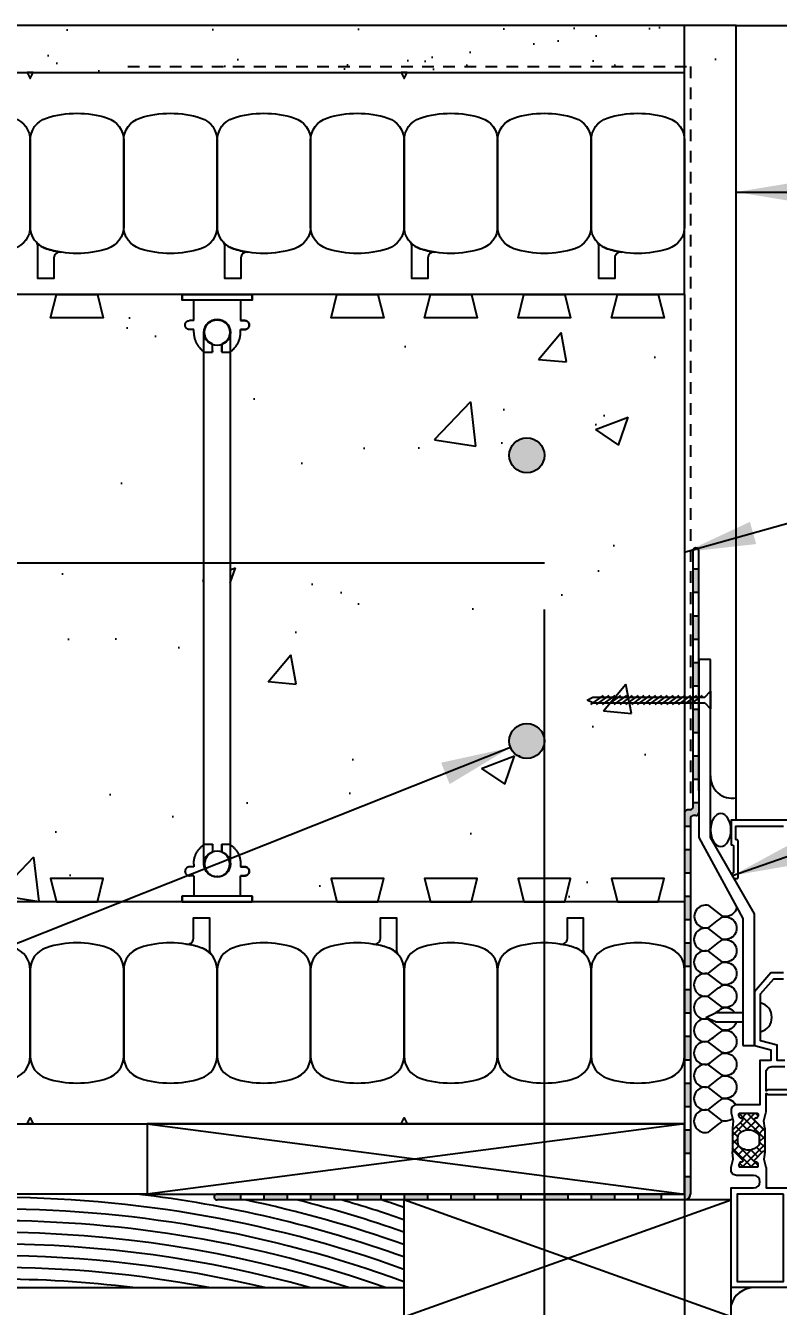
# Model space of a CAD drawing. Header units: inches. Extents: x 2883.8 to 2914.4, y 405.8 to 446.5.
# Drawn here: x 2894.51 to 2902.57, y 431.8 to 445.51 of the extents above; entities that cross this region are included whole.
import ezdxf

# ---------------------------------------------------------------- set-up
doc = ezdxf.new("R2010")
doc.units = ezdxf.units.IN
doc.header["$LTSCALE"] = 0.5
doc.header["$MEASUREMENT"] = 0
doc.linetypes.add('DASHED2', pattern=[0.375, 0.25, -0.125])
doc.layers.get('0').update_dxf_attribs({"linetype": 'CONTINUOUS'})
doc.layers.get('Defpoints').update_dxf_attribs({"linetype": 'CONTINUOUS'})
for name, color, linetype in [('HATCH', 12, 'CONTINUOUS'), ('LINE18', 9, 'CONTINUOUS'), ('line25', 2, 'CONTINUOUS'), ('LINE50', 5, 'CONTINUOUS'), ('LINE65', 3, 'CONTINUOUS'), ('LINE9', 9, 'CONTINUOUS'), ('TEXT', 4, 'CONTINUOUS')]:
    doc.layers.add(name, color=color, linetype=linetype)
doc.styles.add('DIM', font='romans.shx', dxfattribs={"width": 0.7})
doc.dimstyles.new('ext_12', dxfattribs={"dimscale": 12, "dimtxt": 0.09375, "dimasz": 0.09375, "dimexe": 0.09375, "dimexo": 0.0625, "dimgap": 0.0625, "dimtad": 1, "dimdec": 1, "dimzin": 3, "dimdsep": 46, "dimlunit": 4, "dimtxsty": 'DIM', "dimcen": 0.09, "dimdle": 0.09375, "dimclrt": 4, "dimadec": 0, "dimazin": 0, "dimtfac": 1, "dimtdec": 1, "dimtmove": 2, "dimatfit": 3, "dimfxl": 0, "dimfrac": 2, "dimtolj": 1, "dimtzin": 0, "dimarcsym": 0})
doc.dimstyles.new('ext_8', dxfattribs={"dimscale": 8, "dimtxt": 0.09375, "dimasz": 0.09375, "dimexe": 0.09375, "dimexo": 0.0625, "dimgap": 0.0625, "dimtad": 1, "dimdec": 6, "dimzin": 3, "dimdsep": 46, "dimlunit": 4, "dimtxsty": 'DIM', "dimcen": 0.09, "dimdle": 0.09375, "dimclrt": 4, "dimadec": 0, "dimazin": 0, "dimtfac": 1, "dimtdec": 6, "dimtmove": 2, "dimatfit": 3, "dimfxl": 0, "dimfrac": 2, "dimtolj": 1, "dimtzin": 0, "dimarcsym": 0})

# ---------------------------------------------------------------- blocks, each defined once
blk = doc.blocks.new('WEB_6_CENTRE_TOP')
for p, q in [((5.688, 0.141), (0, 0.141)), ((5.688, -0.141), (0, -0.141))]:
    blk.add_line(p, q)
for centre in [(0, 0), (5.688, 0)]:
    blk.add_circle(centre, 0.141)
blk = doc.blocks.new('Connector')
blk.add_point((0.271, 0))
at = {"layer": 'LINE9'}
for p, q in [((0, 0.375), (0, -0.375)), ((0.062, -0.375), (0.062, 0.375)), ((0.281, 0.25), (0.062, 0.25))]:
    blk.add_line(p, q, dxfattribs=at)
for points, weights in [([(0.007, 0.375), (0.004, 0.375), (0, 0.375)], [1, 0.972587069138, 0.950305488115]), ([(0.327, 0.343), (0.308, 0.343), (0.281, 0.317), (0.281, 0.297)], [1, 0.85355339, 0.85355339, 1]), ([(0.328, 0.343), (0.327, 0.343), (0.327, 0.343)], [1, 0.70710678, 1]), ([(0.375, 0.297), (0.375, 0.317), (0.348, 0.343), (0.329, 0.343)], [1, 0.85355339, 0.85355339, 1]), ([(0.406, 0.25), (0.546, 0.25), (0.619, 0.131)], [0.958404415409, 0.794674173519, 0.864651571113]), ([(0.619, 0.052), (0.612, 0.049), (0.604, 0.049)], [0.83615024178, 0.892081430621, 1]), ([(0.619, -0.131), (0.546, -0.25), (0.406, -0.25)], [0.864651574428, 0.794674169686, 0.958404415195]), ([(0.604, -0.049), (0.612, -0.049), (0.619, -0.052)], [1, 0.89208144177, 0.836150253337]), ([(0, -0.375), (0.004, -0.375), (0.007, -0.375)], [0.950305488115, 0.972587069138, 1]), ([(0.281, -0.297), (0.281, -0.317), (0.308, -0.343), (0.327, -0.343)], [1, 0.85355339, 0.85355339, 1]), ([(0.327, -0.343), (0.281, -0.343), (0.281, -0.297)], [1, 0.70710678, 1]), ([(0.329, -0.343), (0.348, -0.343), (0.375, -0.317), (0.375, -0.297)], [1, 0.85355339, 0.85355339, 1]), ([(0.375, -0.297), (0.375, -0.343), (0.329, -0.343)], [1, 0.70710678, 1])]:
    blk.add_rational_spline(points, weights, degree=2, dxfattribs=at)
for points, degree in [([(0, 0.375), (0.002, 0.375), (0.005, 0.375), (0.007, 0.375)], 3), ([(0.007, 0.375), (0.021, 0.375), (0.051, 0.375), (0.062, 0.375), (0.062, 0.375)], 3), ([(0.281, 0.25), (0.281, 0.297)], 1), ([(0.327, 0.343), (0.327, 0.343), (0.328, 0.343), (0.328, 0.343)], 3), ([(0.328, 0.343), (0.329, 0.343), (0.329, 0.343), (0.329, 0.343)], 3), ([(0.375, 0.25), (0.375, 0.297)], 1), ([(0.406, 0.25), (0.375, 0.25)], 1), ([(0.604, 0.049), (0.532, 0.049)], 1), ([(0.604, 0.049), (0.609, 0.049), (0.614, 0.05), (0.619, 0.052)], 3), ([(0.619, 0.131), (0.619, 0.052)], 1), ([(0.532, -0.049), (0.604, -0.049)], 1), ([(0.604, -0.049), (0.58, -0.049), (0.556, -0.049), (0.532, -0.049)], 3), ([(0.619, -0.052), (0.614, -0.05), (0.609, -0.049), (0.604, -0.049)], 3), ([(0.619, -0.052), (0.619, -0.131)], 1), ([(0.062, -0.25), (0.281, -0.25)], 1), ([(0.281, -0.297), (0.281, -0.25)], 1), ([(0.281, -0.25), (0.281, -0.297)], 1), ([(0.375, -0.25), (0.375, -0.297)], 1), ([(0.375, -0.297), (0.375, -0.25)], 1), ([(0.406, -0.25), (0.375, -0.25)], 1), ([(0.007, -0.375), (0.005, -0.375), (0.002, -0.375), (0, -0.375)], 3), ([(0.062, -0.375), (0.062, -0.375), (0.051, -0.375), (0.021, -0.375), (0.007, -0.375)], 3), ([(0.328, -0.343), (0.328, -0.343), (0.327, -0.343), (0.327, -0.343)], 3), ([(0.329, -0.343), (0.329, -0.343), (0.329, -0.343), (0.328, -0.343)], 3)]:
    blk.add_open_spline(points, degree=degree, dxfattribs=at)
for points, weights, knots in [([(0.062, 0.375), (0.062, 0.375), (0.046, 0.375), (0.03, 0.375), (0.007, 0.375)], [0.868718858569, 0.861102746415, 1, 0.861102734288, 0.868718859898], [0, 0, 0, 0.5, 0.5, 1, 1, 1]), ([(0.532, 0.049), (0.472, 0.203), (0.333, 0.113), (0.157, 0), (0.333, -0.113), (0.472, -0.203), (0.532, -0.049)], [0.899508922286, 0.599718215298, 1, 0.54226024, 1, 0.599718224335, 0.899508908749], [0, 0, 0, 0.318112, 0.318112, 0.681888, 0.681888, 1, 1, 1]), ([(0.007, -0.375), (0.03, -0.375), (0.046, -0.375), (0.062, -0.375), (0.062, -0.375)], [0.868718859319, 0.861102739573, 1, 0.861102742958, 0.868718858948], [0, 0, 0, 0.5, 0.5, 1, 1, 1])]:
    blk.add_rational_spline(points, weights, degree=2, knots=knots, dxfattribs=at)
for points in [[(0.406, 0.25), (0.406, 0.25), (0.406, 0.25), (0.406, 0.25), (0.406, 0.25), (0.406, 0.25), (0.406, 0.25)], [(0.406, 0.25), (0.406, 0.25), (0.406, 0.25), (0.406, 0.25), (0.406, 0.25), (0.406, 0.25), (0.406, 0.25)], [(0.406, 0.25), (0.406, 0.25), (0.406, 0.25), (0.406, 0.25), (0.406, 0.25), (0.406, 0.25), (0.406, 0.25)], [(0.406, 0.25), (0.406, 0.25), (0.406, 0.25), (0.406, 0.25), (0.406, 0.25), (0.406, 0.25), (0.406, 0.25)], [(0.406, 0.25), (0.406, 0.25), (0.406, 0.25), (0.406, 0.25), (0.406, 0.25), (0.406, 0.25), (0.406, 0.25)], [(0.406, 0.25), (0.406, 0.25), (0.406, 0.25), (0.406, 0.25), (0.406, 0.25), (0.406, 0.25), (0.406, 0.25)], [(0.406, 0.25), (0.406, 0.25), (0.406, 0.25), (0.406, 0.25), (0.406, 0.25), (0.406, 0.25), (0.406, 0.25)], [(0.406, 0.25), (0.406, 0.25), (0.406, 0.25), (0.406, 0.25), (0.406, 0.25), (0.406, 0.25), (0.406, 0.25)], [(0.406, 0.25), (0.406, 0.25), (0.406, 0.25), (0.406, 0.25), (0.406, 0.25), (0.406, 0.25), (0.406, 0.25)], [(0.406, 0.25), (0.406, 0.25), (0.406, 0.25), (0.406, 0.25), (0.406, 0.25), (0.406, 0.25), (0.406, 0.25)], [(0.406, 0.25), (0.406, 0.25), (0.406, 0.25), (0.406, 0.25), (0.406, 0.25), (0.406, 0.25), (0.406, 0.25)], [(0.406, 0.25), (0.406, 0.25), (0.406, 0.25), (0.406, 0.25), (0.406, 0.25), (0.406, 0.25), (0.406, 0.25)], [(0.406, 0.25), (0.406, 0.25), (0.406, 0.25), (0.406, 0.25), (0.406, 0.25), (0.406, 0.25), (0.406, 0.25)], [(0.406, 0.25), (0.406, 0.25), (0.406, 0.25), (0.406, 0.25), (0.406, 0.25), (0.406, 0.25), (0.406, 0.25)], [(0.406, 0.25), (0.406, 0.25), (0.406, 0.25), (0.406, 0.25), (0.406, 0.25), (0.406, 0.25), (0.406, 0.25)], [(0.406, 0.25), (0.406, 0.25), (0.406, 0.25), (0.406, 0.25), (0.406, 0.25), (0.406, 0.25), (0.406, 0.25)], [(0.406, 0.25), (0.406, 0.25), (0.406, 0.25), (0.406, 0.25), (0.406, 0.25), (0.406, 0.25), (0.406, 0.25)], [(0.406, 0.25), (0.406, 0.25), (0.406, 0.25), (0.406, 0.25), (0.406, 0.25), (0.406, 0.25), (0.406, 0.25)], [(0.406, 0.25), (0.406, 0.25), (0.406, 0.25), (0.406, 0.25), (0.406, 0.25), (0.406, 0.25), (0.406, 0.25)], [(0.406, 0.25), (0.406, 0.25), (0.406, 0.25), (0.406, 0.25), (0.406, 0.25), (0.406, 0.25), (0.406, 0.25)], [(0.406, 0.25), (0.406, 0.25), (0.406, 0.25), (0.406, 0.25), (0.406, 0.25), (0.406, 0.25), (0.406, 0.25)], [(0.406, 0.25), (0.406, 0.25), (0.406, 0.25), (0.406, 0.25), (0.406, 0.25), (0.406, 0.25), (0.406, 0.25)], [(0.406, 0.25), (0.406, 0.25), (0.406, 0.25), (0.406, 0.25), (0.406, 0.25), (0.406, 0.25), (0.406, 0.25)], [(0.406, 0.25), (0.406, 0.25), (0.406, 0.25), (0.406, 0.25), (0.406, 0.25), (0.406, 0.25), (0.406, 0.25)], [(0.532, 0.049), (0.532, 0.049), (0.532, 0.049), (0.532, 0.049), (0.532, 0.049), (0.532, 0.049), (0.532, 0.049)], [(0.532, 0.049), (0.532, 0.049), (0.532, 0.049), (0.532, 0.049), (0.532, 0.049), (0.532, 0.049), (0.532, 0.049)], [(0.532, 0.049), (0.532, 0.049), (0.532, 0.049), (0.532, 0.049), (0.532, 0.049), (0.532, 0.049), (0.532, 0.049)], [(0.532, 0.049), (0.532, 0.049), (0.532, 0.049), (0.532, 0.049), (0.532, 0.049), (0.532, 0.049), (0.532, 0.049)], [(0.532, 0.049), (0.532, 0.049), (0.532, 0.049), (0.532, 0.049), (0.532, 0.049), (0.532, 0.049), (0.532, 0.049)], [(0.532, 0.049), (0.532, 0.049), (0.532, 0.049), (0.532, 0.049), (0.532, 0.049), (0.532, 0.049), (0.532, 0.049)], [(0.532, 0.049), (0.532, 0.049), (0.532, 0.049), (0.532, 0.049), (0.532, 0.049), (0.532, 0.049), (0.532, 0.049)], [(0.532, 0.049), (0.532, 0.049), (0.532, 0.049), (0.532, 0.049), (0.532, 0.049), (0.532, 0.049), (0.532, 0.049)], [(0.532, 0.049), (0.532, 0.049), (0.532, 0.049), (0.532, 0.049), (0.532, 0.049), (0.532, 0.049), (0.532, 0.049)], [(0.532, 0.049), (0.532, 0.049), (0.532, 0.049), (0.532, 0.049), (0.532, 0.049), (0.532, 0.049), (0.532, 0.049)], [(0.604, 0.049), (0.604, 0.049), (0.604, 0.049), (0.604, 0.049), (0.604, 0.049), (0.604, 0.049), (0.604, 0.049)], [(0.604, 0.049), (0.604, 0.049), (0.604, 0.049), (0.604, 0.049), (0.604, 0.049), (0.604, 0.049), (0.604, 0.049)], [(0.604, 0.049), (0.604, 0.049), (0.604, 0.049), (0.604, 0.049), (0.604, 0.049), (0.604, 0.049), (0.604, 0.049)], [(0.604, 0.049), (0.604, 0.049), (0.604, 0.049), (0.604, 0.049), (0.604, 0.049), (0.604, 0.049), (0.604, 0.049)], [(0.619, 0.131), (0.619, 0.131), (0.619, 0.131), (0.619, 0.131), (0.619, 0.131), (0.619, 0.131), (0.619, 0.131)], [(0.619, 0.131), (0.619, 0.131), (0.619, 0.131), (0.619, 0.131), (0.619, 0.131), (0.619, 0.131), (0.619, 0.131)], [(0.619, 0.131), (0.619, 0.131), (0.619, 0.131), (0.619, 0.131), (0.619, 0.131), (0.619, 0.131), (0.619, 0.131)], [(0.619, 0.131), (0.619, 0.131), (0.619, 0.131), (0.619, 0.131), (0.619, 0.131), (0.619, 0.131), (0.619, 0.131)], [(0.532, -0.049), (0.532, -0.049), (0.532, -0.049), (0.532, -0.049), (0.532, -0.049), (0.532, -0.049), (0.532, -0.049)], [(0.532, -0.049), (0.532, -0.049), (0.532, -0.049), (0.532, -0.049), (0.532, -0.049), (0.532, -0.049), (0.532, -0.049)], [(0.532, -0.049), (0.532, -0.049), (0.532, -0.049), (0.532, -0.049), (0.532, -0.049), (0.532, -0.049), (0.532, -0.049)], [(0.532, -0.049), (0.532, -0.049), (0.532, -0.049), (0.532, -0.049), (0.532, -0.049), (0.532, -0.049), (0.532, -0.049)], [(0.604, -0.049), (0.604, -0.049), (0.604, -0.049), (0.604, -0.049), (0.604, -0.049), (0.604, -0.049), (0.604, -0.049)], [(0.604, -0.049), (0.604, -0.049), (0.604, -0.049), (0.604, -0.049), (0.604, -0.049), (0.604, -0.049), (0.604, -0.049)], [(0.604, -0.049), (0.604, -0.049), (0.604, -0.049), (0.604, -0.049), (0.604, -0.049), (0.604, -0.049), (0.604, -0.049)], [(0.604, -0.049), (0.604, -0.049), (0.604, -0.049), (0.604, -0.049), (0.604, -0.049), (0.604, -0.049), (0.604, -0.049)], [(0.604, -0.049), (0.604, -0.049), (0.604, -0.049), (0.604, -0.049), (0.604, -0.049), (0.604, -0.049), (0.604, -0.049)], [(0.604, -0.049), (0.604, -0.049), (0.604, -0.049), (0.604, -0.049), (0.604, -0.049), (0.604, -0.049), (0.604, -0.049)], [(0.604, -0.049), (0.604, -0.049), (0.604, -0.049), (0.604, -0.049), (0.604, -0.049), (0.604, -0.049), (0.604, -0.049)], [(0.604, -0.049), (0.604, -0.049), (0.604, -0.049), (0.604, -0.049), (0.604, -0.049), (0.604, -0.049), (0.604, -0.049)], [(0.619, -0.131), (0.619, -0.131), (0.619, -0.131), (0.619, -0.131), (0.619, -0.131), (0.619, -0.131), (0.619, -0.131)], [(0.619, -0.131), (0.619, -0.131), (0.619, -0.131), (0.619, -0.131), (0.619, -0.131), (0.619, -0.131), (0.619, -0.131)], [(0.619, -0.131), (0.619, -0.131), (0.619, -0.131), (0.619, -0.131), (0.619, -0.131), (0.619, -0.131), (0.619, -0.131)], [(0.619, -0.131), (0.619, -0.131), (0.619, -0.131), (0.619, -0.131), (0.619, -0.131), (0.619, -0.131), (0.619, -0.131)], [(0.406, -0.25), (0.406, -0.25), (0.406, -0.25), (0.406, -0.25), (0.406, -0.25), (0.406, -0.25), (0.406, -0.25)], [(0.406, -0.25), (0.406, -0.25), (0.406, -0.25), (0.406, -0.25), (0.406, -0.25), (0.406, -0.25), (0.406, -0.25)], [(0.406, -0.25), (0.406, -0.25), (0.406, -0.25), (0.406, -0.25), (0.406, -0.25), (0.406, -0.25), (0.406, -0.25)], [(0.406, -0.25), (0.406, -0.25), (0.406, -0.25), (0.406, -0.25), (0.406, -0.25), (0.406, -0.25), (0.406, -0.25)], [(0.406, -0.25), (0.406, -0.25), (0.406, -0.25), (0.406, -0.25), (0.406, -0.25), (0.406, -0.25), (0.406, -0.25)], [(0.406, -0.25), (0.406, -0.25), (0.406, -0.25), (0.406, -0.25), (0.406, -0.25), (0.406, -0.25), (0.406, -0.25)], [(0.406, -0.25), (0.406, -0.25), (0.406, -0.25), (0.406, -0.25), (0.406, -0.25), (0.406, -0.25), (0.406, -0.25)], [(0.406, -0.25), (0.406, -0.25), (0.406, -0.25), (0.406, -0.25), (0.406, -0.25), (0.406, -0.25), (0.406, -0.25)], [(0.406, -0.25), (0.406, -0.25), (0.406, -0.25), (0.406, -0.25), (0.406, -0.25), (0.406, -0.25), (0.406, -0.25)], [(0.406, -0.25), (0.406, -0.25), (0.406, -0.25), (0.406, -0.25), (0.406, -0.25), (0.406, -0.25), (0.406, -0.25)], [(0.406, -0.25), (0.406, -0.25), (0.406, -0.25), (0.406, -0.25), (0.406, -0.25), (0.406, -0.25), (0.406, -0.25)]]:
    blk.add_open_spline(points, degree=3, knots=[0, 0, 0, 0, 1, 1, 1, 1, 1, 1, 1], dxfattribs=at)
blk = doc.blocks.new('*D9')
at = {"layer": 'Defpoints', "color": 0}
for p in [(2900.062, 439.759), (2901.562, 436.132), (2901.562, 428.329)]:
    blk.add_point(p, dxfattribs=at)
at = {"layer": 'TEXT', "color": 0, "lineweight": -2}
for p, q in [((2900.062, 439.259), (2900.062, 427.579)), ((2901.562, 435.632), (2901.562, 427.579)), ((2899.562, 428.329), (2899.062, 428.329)), ((2900.062, 428.329), (2901.562, 428.329)), ((2902.062, 428.329), (2902.562, 428.329))]:
    blk.add_line(p, q, dxfattribs=at)
at = {"layer": 'TEXT', "color": 0}
for points in [[(2899.562, 428.412), (2899.562, 428.245), (2900.062, 428.329)], [(2902.062, 428.412), (2902.062, 428.245), (2901.562, 428.329)]]:
    blk.add_solid(points, dxfattribs=at)
at = {"layer": 'TEXT', "color": 4, "insert": (2899.134, 426.012), "char_height": 0.5, "attachment_point": 5, "style": 'DIM'}
blk.add_mtext('\\A1;1 1/2" \\P (38mm)MIN. \\PCOVER', dxfattribs=at)

msp = doc.modelspace()

# ---------------------------------------------------------------- hatches: boundary and pattern name
at = {"layer": 'HATCH'}
h = msp.add_hatch(dxfattribs=at)
h.set_pattern_fill('AR-SAND', color=256, scale=0.5, style=0)
h.set_pattern_definition([(37.5, (-2.1272, -14.42985), (-0.03149668, 0.96341188), [0, -0.76, 0, -0.85, 0, -0.8125]), (7.5, (-2.1272, -14.4298), (0.88488835, 1.41107303), [0, -0.41, 0, -0.685, 0, -0.2625]), (327.5, (-2.7422, -14.42985), (1.55707093, 0.00282953), [0, -0.25, 0, -0.9, 0, -1.175]), (317.5, (-2.7422, -14.4298), (1.5030633, 0.4388378), [0, -0.125, 0, -0.59, 0, -0.675])])
h.paths.add_polyline_path([(2891.3512501, 445.5065058), (2891.3512501, 445.0065058), (2900.562364, 445.0065058), (2902.0673073, 445.0065058), (2902.0673073, 445.5065058)])
h.paths.add_polyline_path([(2889.4373201, 445.5065058), (2889.4373201, 445.0065058), (2891.3512501, 445.0065058), (2891.3512501, 445.5065058)])
h = msp.add_hatch(dxfattribs=at)
h.set_pattern_fill('AR-CONC', color=256, scale=0.5)
h.set_pattern_definition([(50, (0, 0), (3.586301, -0.3137607), [0.375, -4.125]), (355, (0, 0), (-0.6937567, 3.7609607), [0.3, -3.3]), (100.45144, (0.299, -0.026), (2.8925442, 3.4472), [0.318701, -3.5057106]), (46.1842, (0, 1), (5.3362067, -0.8275964), [0.5625, -6.1875]), (96.63564, (0.4447, 0.931), (4.67331, 4.870593), [0.478052, -5.258569]), (351.18416, (0, 1), (4.67331, 4.870593), [0.45, -4.95]), (21, (0.5, 0.75), (2.9845353, -2.0130945), [0.375, -4.125]), (326, (0.5, 0.75), (1.2165767, 3.62575), [0.3, -3.3]), (71.45144, (0.7487, 0.5822), (4.201112, 1.6126558), [0.318701, -3.5057106]), (37.5, (0, 0), (0.0607993, 1.66446927), [0, -3.26, 0, -3.35, 0, -3.3125]), (7.5, (0, 0), (1.3153477, 1.9720586), [0, -1.91, 0, -3.185, 0, -1.2625]), (327.5, (-1.115, 0), (2.6691122, -0.11277436), [0, -1.25, 0, -3.9, 0, -5.175]), (317.5, (-1.615, 0), (2.9159308, 0.500525), [0, -1.625, 0, -2.59, 0, -3.675])])
h.paths.add_polyline_path([(2889.4373201, 442.6315058), (2889.84353, 442.6315058), (2889.781198, 442.3815058), (2890.34353, 442.3815058), (2890.281198, 442.6315058), (2890.84353, 442.6315058), (2890.781198, 442.3815058), (2891.34353, 442.3815058), (2891.281198, 442.6315058), (2891.84353, 442.6315058), (2891.781198, 442.3815058), (2892.34353, 442.3815058), (2892.281198, 442.6315058), (2892.84353, 442.6315058), (2892.781198, 442.3815058), (2893.34353, 442.3815058), (2893.281198, 442.6315058), (2893.84353, 442.6315058), (2893.781198, 442.3815058), (2894.34353, 442.3815058), (2894.281198, 442.6315058), (2894.84353, 442.6315058), (2894.781198, 442.3815058), (2895.34353, 442.3815058), (2895.281198, 442.6315058), (2896.1873648, 442.6315058), (2896.1873648, 442.569088), (2896.3123645, 442.569088), (2896.3123645, 442.3502884), (2896.2648646, 442.3502884), (2896.2326387, 442.3371135), (2896.2188725, 442.3051357), (2896.2323378, 442.2700117), (2896.2656185, 442.2565386), (2896.3123645, 442.2565386), (2896.3169559, 442.1778962), (2896.3441243, 442.1036413), (2896.3779774, 442.0567653), (2896.4216943, 442.0189204), (2896.4216943, 436.7441616), (2896.3708201, 436.6981502), (2896.334366, 436.640044), (2896.315123, 436.5745283), (2896.3123645, 436.5065433), (2896.2648646, 436.5065433), (2896.232027, 436.4927565), (2896.2188647, 436.4596684), (2896.2323378, 436.4262666), (2896.2648646, 436.4127935), (2896.3123645, 436.4127935), (2896.3123645, 436.193994), (2896.1873648, 436.193994), (2896.1873648, 436.1315435), (2895.281198, 436.1315058), (2895.34353, 436.3815058), (2894.781198, 436.3815058), (2894.84353, 436.1315058), (2894.281198, 436.1315058), (2894.34353, 436.3815058), (2893.781198, 436.3815058), (2893.84353, 436.1315058), (2893.281198, 436.1315058), (2893.34353, 436.3815058), (2892.781198, 436.3815058), (2892.84353, 436.1315058), (2892.281198, 436.1315058), (2892.34353, 436.3815058), (2891.781198, 436.3815058), (2891.84353, 436.1315058), (2891.281198, 436.1315058), (2891.34353, 436.3815058), (2890.781198, 436.3815058), (2890.84353, 436.1315058), (2890.281198, 436.1315058), (2890.34353, 436.3815058), (2889.781198, 436.3815058), (2889.84353, 436.1315058), (2889.4373201, 436.1315435), (2889.4373201, 437.8817097), (2888.4373201, 438.8817097), (2890.4373201, 438.8817097), (2889.4373201, 439.8817097)])
h.paths.add_polyline_path([(2896.9373633, 436.1315435), (2897.84353, 436.1315058), (2897.781198, 436.3815058), (2898.34353, 436.3815058), (2898.281198, 436.1315058), (2898.84353, 436.1315058), (2898.781198, 436.3815058), (2899.34353, 436.3815058), (2899.281198, 436.1315058), (2899.84353, 436.1315058), (2899.781198, 436.3815058), (2900.34353, 436.3815058), (2900.281198, 436.1315058), (2900.84353, 436.1315058), (2900.781198, 436.3815058), (2901.34353, 436.3815058), (2901.281198, 436.1315058), (2901.562364, 436.1315058), (2901.562364, 442.6315058), (2901.281198, 442.6315058), (2901.34353, 442.3815058), (2900.781198, 442.3815058), (2900.84353, 442.6315058), (2900.281198, 442.6315058), (2900.34353, 442.3815058), (2899.781198, 442.3815058), (2899.84353, 442.6315058), (2899.281198, 442.6315058), (2899.34353, 442.3815058), (2898.781198, 442.3815058), (2898.84353, 442.6315058), (2898.281198, 442.6315058), (2898.34353, 442.3815058), (2897.781198, 442.3815058), (2897.84353, 442.6315058), (2896.9373633, 442.6315384), (2896.9373632, 442.569088), (2896.8123635, 442.569088), (2896.8123635, 442.3502884), (2896.8606355, 442.3502819), (2896.8935818, 442.3355785), (2896.9058555, 442.3016913), (2896.8923903, 442.2700117), (2896.8598634, 442.2565386), (2896.8123635, 442.2565386), (2896.8096011, 442.1885271), (2896.7903399, 442.1229888), (2896.7538559, 442.0648697), (2896.7029443, 442.0188595), (2896.7029443, 436.7442224), (2896.7538559, 436.6982123), (2896.7903399, 436.6400931), (2896.8096011, 436.5745548), (2896.8123635, 436.5065433), (2896.8606357, 436.5065368), (2896.8935819, 436.4918333), (2896.9058555, 436.4579462), (2896.8923636, 436.42624), (2896.8606354, 436.4128), (2896.8123635, 436.4127935), (2896.8123635, 436.193994), (2896.9373632, 436.193994)])
h = msp.add_hatch(color=7, dxfattribs=at)
h.dxf.hatch_style = 1
h.paths.add_polyline_path([(2896.812364, 433.0065058), (2896.562364, 433.0065058), (2896.5602328, 433.0065058, 1), (2896.562364, 432.9440058), (2896.812364, 432.9440058)])
h.paths.add_polyline_path([(2897.312364, 433.0065058), (2897.062364, 433.0065058), (2897.062364, 432.9440058), (2897.312364, 432.9440058)])
h.paths.add_polyline_path([(2897.812364, 433.0065058), (2897.562364, 433.0065058), (2897.562364, 432.9440058), (2897.812364, 432.9440058)])
h.paths.add_polyline_path([(2898.312364, 433.0065058), (2898.062364, 433.0065058), (2898.062364, 432.9440058), (2898.312364, 432.9440058)])
h.paths.add_polyline_path([(2898.812364, 433.0065058), (2898.562364, 433.0065058), (2898.562364, 432.9440058), (2898.812364, 432.9440058)])
h.paths.add_polyline_path([(2899.312364, 433.0065058), (2899.062364, 433.0065058), (2899.062364, 432.9440058), (2899.312364, 432.9440058)])
h.paths.add_polyline_path([(2899.812364, 433.0065058), (2899.562364, 433.0065058), (2899.562364, 432.9440058), (2899.812364, 432.9440058)])
h.paths.add_polyline_path([(2900.312364, 433.0065058), (2900.062364, 433.0065058), (2900.062364, 432.9440058), (2900.312364, 432.9440058)])
h.paths.add_polyline_path([(2900.812364, 433.0065058), (2900.562364, 433.0065058), (2900.562364, 432.9440058), (2900.812364, 432.9440058)])
h.paths.add_polyline_path([(2901.312364, 433.0065058), (2901.062364, 433.0065058), (2901.062364, 432.9440058), (2901.312364, 432.9440058)])
h.paths.add_polyline_path([(2901.624864, 433.1940058), (2901.562364, 433.1940058), (2901.562364, 433.0065058), (2901.562364, 432.9440058, 0.4142135624), (2901.624864, 433.0065058)])
h.paths.add_polyline_path([(2901.624864, 433.6940058), (2901.562364, 433.6940058), (2901.562364, 433.4440058), (2901.624864, 433.4440058)])
h.paths.add_polyline_path([(2901.624864, 434.1940058), (2901.562364, 434.1940058), (2901.562364, 433.9440058), (2901.624864, 433.9440058)])
h.paths.add_polyline_path([(2901.624864, 434.6940058), (2901.562364, 434.6940058), (2901.562364, 434.4834235), (2901.562364, 434.4440058), (2901.624864, 434.4440058)])
h.paths.add_polyline_path([(2901.624864, 435.1940058), (2901.562364, 435.1940058), (2901.562364, 434.9440058), (2901.624864, 434.9440058)])
h.paths.add_polyline_path([(2901.624864, 435.6940058), (2901.562364, 435.6940058), (2901.562364, 435.4440058), (2901.624864, 435.4440058)])
h.paths.add_polyline_path([(2901.624864, 436.1940058), (2901.562364, 436.1940058), (2901.562364, 435.9440058), (2901.624864, 435.9440058)])
h.paths.add_polyline_path([(2901.624864, 436.6940058), (2901.562364, 436.6940058), (2901.562364, 436.4440058), (2901.624864, 436.4440058)])
h.paths.add_polyline_path([(2901.624864, 437.0234513, -0.4142135624), (2901.656114, 437.0547013), (2901.6839648, 437.0547013, 0.4142135624), (2901.7152148, 437.0859513), (2901.7152148, 437.1940058), (2901.6527148, 437.1940058), (2901.6527148, 437.1484513, -0.4142135624), (2901.6214648, 437.1172013), (2901.593614, 437.1172013, 0.4142135624), (2901.562364, 437.0859513), (2901.562364, 436.9440058), (2901.624864, 436.9440058)])
h.paths.add_polyline_path([(2901.7152148, 437.6940058), (2901.6527148, 437.6940058), (2901.6527148, 437.4440058), (2901.7152148, 437.4440058)])
h.paths.add_polyline_path([(2901.7152148, 438.1940058), (2901.6527148, 438.1940058), (2901.6527148, 437.9440058), (2901.7152148, 437.9440058)])
h.paths.add_polyline_path([(2901.7152148, 438.6940058), (2901.6527148, 438.6940058), (2901.6527148, 438.4440058), (2901.7152148, 438.4440058)])
h.paths.add_polyline_path([(2901.7152148, 439.1940058), (2901.6527148, 439.1940058), (2901.6527148, 438.9440058), (2901.7152148, 438.9440058)])
h.paths.add_polyline_path([(2901.7152148, 439.6940058), (2901.6527148, 439.6940058), (2901.6527148, 439.4440058), (2901.7152148, 439.4440058)])
h = msp.add_hatch(dxfattribs=at)
h.set_pattern_fill('ANSI37', color=256, scale=0.5, angle=90, style=0)
h.set_pattern_definition([(135, (3423.67642, -2287.3815), (-0.0441941738, -0.0441941738), []), (225, (3423.67642, -2287.3815), (0.0441941738, -0.0441941738), [])])
h.paths.add_polyline_path([(2903.2178516, 433.2615756), (2903.4647818, 433.2615756, -0.9731191936), (2903.4699578, 433.0716469), (2903.2179048, 433.0715059, -1.0002797932)])
h.paths.add_polyline_path([(2903.3413167, 433.0790058, 1), (2903.3413167, 433.2540756, 1)], flags=16)
h.paths.add_polyline_path([(2903.5592841, 434.4324053), (2903.5592841, 434.5572992, -0.3927408575), (2903.5850059, 434.5378346), (2903.6959836, 434.2615756), (2903.5914137, 434.2615756, 0.3145636001), (2903.2481354, 434.3154484), (2903.2216232, 434.3194839), (2903.2216232, 434.3459531, -0.1494430698), (2903.340687, 434.4484384), (2903.3412841, 434.4484384, 0.1929134894), (2903.3620015, 434.4567407, -0.0892264714), (2903.4560545, 434.4710392), (2903.4593837, 434.4521585, 0.3152987889), (2903.4619794, 434.4495627)])
h.paths.add_polyline_path([(2902.180428, 433.7946634, 0.7725978076), (2902.1657476, 433.8197062, -0.343148792), (2902.1543716, 433.8243304), (2902.1450366, 433.840499, -0.1316524976), (2902.1439648, 433.844499), (2902.1439648, 433.8633554, -0.4142135624), (2902.1519648, 433.8713554), (2902.3409648, 433.8713554, -0.4142135624), (2902.3489648, 433.8633554), (2902.3489648, 433.844499, -0.1316524976), (2902.3478931, 433.840499), (2902.3385581, 433.8243304, -0.343148792), (2902.3271821, 433.8197062, 0.7725978076), (2902.3125017, 433.7946634), (2902.4199045, 433.6872607), (2902.4199045, 433.480751), (2902.3125017, 433.3733483, 0.7725978076), (2902.3271821, 433.3483054, -0.343148792), (2902.3385581, 433.3436813), (2902.3478931, 433.3275127, -0.1316524976), (2902.3489648, 433.3235127), (2902.3489648, 433.3046563, -0.4142135624), (2902.3409648, 433.2966563), (2902.1519648, 433.2966563, -0.4142135624), (2902.1439648, 433.3046563), (2902.1439648, 433.3235127, -0.1316524976), (2902.1450366, 433.3275127), (2902.1543716, 433.3436813, -0.343148792), (2902.1657476, 433.3483054, 0.7725978076), (2902.180428, 433.3733483), (2902.0730252, 433.480751), (2902.0730252, 433.6872607)])
h.paths.add_polyline_path([(2902.3614648, 433.6116671), (2902.3614648, 433.556495, -0.3238484293), (2902.320227, 433.4995039, -0.3265016201), (2902.1727027, 433.4995039, -0.3238484398), (2902.1314648, 433.556495), (2902.1314648, 433.6116671, -0.3238484345), (2902.1727027, 433.6686582, -0.3265016201), (2902.320227, 433.6686582, -0.3238484345)], flags=16)
at = {"layer": 'LINE65'}
for points in [[(2900.062364, 440.9102421, 1), (2899.687364, 440.9102421, 1)], [(2899.687364, 437.8528398, 1), (2900.062364, 437.8528398, 1)]]:
    msp.add_hatch(color=256, dxfattribs=at).paths.add_polyline_path(points)

# ---------------------------------------------------------------- linework, layer by layer
at = {"layer": 'HATCH', "color": 6, "linetype": 'DASHED2'}
for p, q in [((2895.6063265, 445.0690058), (2901.624864, 445.0690058)), ((2901.624864, 445.0690058), (2901.624864, 437.2008036))]:
    msp.add_line(p, q, dxfattribs=at)
at = {"layer": 'HATCH'}
for p, q in [((2894.9193642, 442.38271), (2894.9193642, 442.38271)), ((2894.9219023, 442.3800345), (2894.9219023, 442.3800345)), ((2901.562364, 433.7565058), (2895.812364, 433.0065058)), ((2895.812364, 433.7565058), (2901.562364, 433.0065058)), ((2902.0730998, 433.7126215), (2902.0730998, 433.4578276)), ((2902.4199045, 433.7114028), (2902.4199045, 433.4566089)), ((2902.0589648, 431.6940058), (2898.5589648, 432.9440058)), ((2898.5589648, 431.6940058), (2902.0589648, 432.9440058))]:
    msp.add_line(p, q, dxfattribs=at)
for points in [[(2902.1197031, 436.0788866, -0.4593027913), (2901.9672324, 435.9809036), (2901.8211347, 436.0925855, 1.3315098386), (2901.8211347, 435.8591811, 0.0010431467), (2901.9671632, 435.9712936)], [(2901.9632237, 435.9682563, -1.3315098387), (2901.9632237, 435.7348519), (2901.8171259, 435.8465338, 1.3315098386), (2901.8171259, 435.6131294, 0.0010431467), (2901.9631544, 435.7252418, 2.9345796529)], [(2901.9632237, 435.7252619, -1.3315098387), (2901.9632237, 435.4918575), (2901.8171259, 435.6035394, 1.3315098386), (2901.8171259, 435.370135, 0.0010431467), (2901.9631544, 435.4822474, 2.9345796529)], [(2901.9632237, 435.4822676, -1.3315098387), (2901.9632237, 435.2488631), (2901.8171259, 435.360545, 1.3315098386), (2901.8171259, 435.1271406, 0.0010431467), (2901.9631544, 435.2392531, 2.9345796529)], [(2901.9632237, 435.2392732, -1.3315098387), (2901.9632237, 435.0058688), (2901.8171259, 435.1175507, 1.3313855238), (2901.817105, 434.8841402, 1.3313855238)], [(2901.900288, 434.9478747, 0.0004494924), (2901.9631544, 434.9962587)], [(2901.9632237, 434.9962788, -0.3247479897), (2902.0975765, 434.947916, -0.3247479897)], [(2902.1140018, 434.846416, -0.4159981022), (2901.9632237, 434.7628744), (2901.8171259, 434.8745563, 1.3315098386), (2901.8171259, 434.6411519, 0.0010431467), (2901.9631544, 434.7532643)], [(2901.9632237, 434.7532844, -1.3315098387), (2901.9632237, 434.51988), (2901.8171259, 434.6315619, 1.3315098386), (2901.8171259, 434.3981575, 0.0010431467), (2901.9631544, 434.5102699, 2.9345796529)], [(2901.9632237, 434.51029, -1.3315098387), (2901.9632237, 434.2768856), (2901.8171259, 434.3885675, 1.3315098386), (2901.8171259, 434.1551631, 0.0010431467), (2901.9631544, 434.2672756, 2.9345796529)], [(2901.9632237, 434.2672957, -1.3315098387), (2901.9632237, 434.0338912), (2901.8171259, 434.1455732, 1.3315098386), (2901.8171259, 433.9121687, 0.0010431467), (2901.9631544, 434.0242812, 2.9345796529)], [(2901.9632237, 434.0243013, -0.3657153013), (2902.1064712, 433.9605487, -0.3657153013)], [(2902.0757084, 433.8149345, -0.2516226593), (2901.9632237, 433.7908969), (2901.8171259, 433.9025788, 1.3315098386), (2901.8171259, 433.6691744, 0.0010431467), (2901.9631544, 433.7812868)]]:
    msp.add_lwpolyline(points, format="xyb", dxfattribs=at)
msp.add_lwpolyline([(2902.3304667, 433.6654521, -0.2734560416), (2902.3615394, 433.6128858), (2902.3615394, 433.5577137, -0.2734560398), (2902.3304667, 433.5051474), (2902.3068047, 433.4921261, -0.2569805071), (2902.1862741, 433.4921261), (2902.1626121, 433.5051474, -0.2734560434), (2902.1315394, 433.5577137), (2902.1315394, 433.6128858, -0.2734560416), (2902.1626121, 433.6654521), (2902.1862741, 433.6784734, -0.2569805071), (2902.3068047, 433.6784734)], format="xyb", close=True, dxfattribs=at)
for centre, radius, start, end in [((2902.0704649, 437.4718943), 0.2304627, 177.538416, 280.74322262), ((2894.1827701, 420.1524882), 12.9437665, 70.23927822, 83.24892263), ((2894.1827701, 420.1524882), 12.8187665, 70.03843594, 111.72767669), ((2894.1827701, 420.1524882), 13.0687665, 70.43603304, 78.17704542), ((2894.1827701, 420.1524882), 13.1937665, 70.62882663, 75.81562294), ((2894.1827701, 420.1524882), 13.3187665, 70.81777991, 73.82453875), ((2894.1827701, 420.1524882), 13.4437665, 71.00300888, 72.07927666), ((2894.1827701, 420.1524882), 12.6937665, 69.83337446, 110.95756795), ((2894.1827701, 420.1524882), 12.5687665, 70.58452895, 109.41547105), ((2894.1827701, 420.1524882), 12.4437665, 72.28971367, 107.71028633), ((2894.1827701, 420.0274882), 12.4437665, 74.29160188, 105.70839812), ((2894.1827701, 419.9024882), 12.4437665, 76.58057752, 103.41942248), ((2894.1827701, 419.9024882), 12.3187665, 79.28598101, 100.71401899), ((2894.1827701, 419.9024882), 12.1937665, 83.04415401, 96.95584599)]:
    msp.add_arc(centre, radius, start, end, dxfattribs=at)
at = {"layer": 'LINE18'}
msp.add_line((2901.562364, 445.0065058), (2901.562364, 445.5069136), dxfattribs=at)
at = {"layer": 'LINE18', "flags": 128}
msp.add_lwpolyline([(2902.1134249, 437.0065058), (2902.1134249, 445.5069136), (2889.4373201, 445.5069136)], dxfattribs=at)
at = {"layer": 'LINE18'}
for points in [[(2902.6838167, 437.0065058), (2902.0588167, 437.0065058), (2902.0588167, 436.7515058, 0.4142135624), (2902.0688167, 436.7415058), (2902.0738167, 436.7415058, -0.4142135624), (2902.0838167, 436.7315058), (2902.0838167, 436.4465058, -0.4142135624), (2902.0738167, 436.4365058), (2902.0688167, 436.4365058, 0.1541111907), (2902.0630747, 436.434693, 0.1541111907)], [(2902.093729, 436.3815058), (2902.1238167, 436.3815058, 0.4142135624), (2902.1338167, 436.3915058), (2902.1338167, 436.7865058, 0.4142135624), (2902.1238167, 436.7965058), (2902.1188167, 436.7965058, -0.4142135624), (2902.1088167, 436.8065058), (2902.1088167, 436.9415058), (2902.6188167, 436.9415058)], [(2902.6188167, 435.3732021), (2902.4846414, 435.3732021), (2902.3106073, 435.1695378), (2902.3106073, 434.5972897), (2902.4863546, 434.5501984), (2902.4863546, 434.435539), (2902.3689648, 434.435539), (2902.3689648, 433.9615058), (2902.1169648, 433.9615058, 0.4142135624), (2902.0589648, 433.9035058), (2902.0589648, 433.8807135, 0.0655434628), (2902.0598167, 433.874243), (2902.0825343, 433.7894597), (2902.0730998, 433.7126215, 0.7132930679), (2902.0900963, 433.7043317), (2902.180428, 433.7946634, 0.7725978076), (2902.1657476, 433.8197062, -0.343148792), (2902.1543716, 433.8243304), (2902.1450366, 433.840499, -0.1316524976), (2902.1439648, 433.844499), (2902.1439648, 433.8633554, -0.4142135624), (2902.1519648, 433.8713554), (2902.3409648, 433.8713554, -0.4142135624), (2902.3489648, 433.8633554), (2902.3489648, 433.844499, -0.1316524976), (2902.3478931, 433.840499), (2902.3385581, 433.8243304, -0.343148792), (2902.3271821, 433.8197062, 0.7725978076), (2902.3125017, 433.7946634), (2902.4028334, 433.7043317, 0.7132930679), (2902.4198299, 433.7126215), (2902.4103954, 433.7894597), (2902.433113, 433.874243, 0.0655434628), (2902.4339648, 433.8807135), (2902.4339648, 434.0825258), (2902.4512854, 434.0725258), (2902.6838167, 434.0725258)], [(2902.6838167, 434.1225258), (2902.4512854, 434.1225258), (2902.4339648, 434.1125258), (2902.4339648, 434.308539, -0.4142135624), (2902.4959648, 434.370539), (2902.6338167, 434.370539)], [(2902.6839648, 432.0065058), (2902.0589648, 432.0065058), (2902.0589648, 433.0715058), (2902.300613, 433.0715058, 1), (2902.300613, 433.2065058), (2902.1169648, 433.2065058, -0.4142135624), (2902.0589648, 433.2645058), (2902.0589648, 433.2872982, -0.0655434628), (2902.0598167, 433.2937687), (2902.0825343, 433.378552), (2902.0730998, 433.4553902, -0.7132930679), (2902.0900963, 433.4636799), (2902.180428, 433.3733483, -0.7725978076), (2902.1657476, 433.3483054, 0.343148792), (2902.1543716, 433.3436813), (2902.1450366, 433.3275127, 0.1316524976), (2902.1439648, 433.3235127), (2902.1439648, 433.3046563, 0.4142135624), (2902.1519648, 433.2966563), (2902.3409648, 433.2966563, 0.4142135624), (2902.3489648, 433.3046563), (2902.3489648, 433.3235127, 0.1316524976), (2902.3478931, 433.3275127), (2902.3385581, 433.3436813, 0.343148792), (2902.3271821, 433.3483054, -0.7725978076), (2902.3125017, 433.3733483), (2902.4028334, 433.4636799, -0.7132930679), (2902.4198299, 433.4553902), (2902.4103954, 433.378552), (2902.433113, 433.2937687, -0.0655434628), (2902.4339648, 433.2872982), (2902.4339648, 433.0715058), (2903.0689648, 433.0715058)]]:
    msp.add_lwpolyline(points, format="xyb", dxfattribs=at)
msp.add_lwpolyline([(2902.6338167, 434.435539), (2902.5513546, 434.435539), (2902.5513546, 434.6000747), (2902.3756073, 434.647166), (2902.3756073, 435.147166), (2902.5163546, 435.3082021), (2902.6188167, 435.3082021)], dxfattribs=at)
msp.add_lwpolyline([(2902.6189648, 433.0065058), (2902.1239648, 433.0065058), (2902.1239648, 432.0715058), (2902.6189648, 432.0715058)], close=True, dxfattribs=at)
at = {"layer": 'line25', "color": 12}
msp.add_line((2902.1134249, 445.5069136), (2907.0403743, 445.5069136), dxfattribs=at)
at = {"layer": 'line25'}
for p, q in [((2901.562364, 442.6315058), (2889.4373201, 442.6315058)), ((2901.562364, 436.1315058), (2889.4373201, 436.1315058))]:
    msp.add_line(p, q, dxfattribs=at)
for points in [[(2895.281198, 442.6315058), (2895.34353, 442.3815058), (2894.781198, 442.3815058), (2894.84353, 442.6315058)], [(2898.281198, 442.6315058), (2898.34353, 442.3815058), (2897.781198, 442.3815058), (2897.84353, 442.6315058)], [(2899.281198, 442.6315058), (2899.34353, 442.3815058), (2898.781198, 442.3815058), (2898.84353, 442.6315058)], [(2900.281198, 442.6315058), (2900.34353, 442.3815058), (2899.781198, 442.3815058), (2899.84353, 442.6315058)], [(2901.281198, 442.6315058), (2901.34353, 442.3815058), (2900.781198, 442.3815058), (2900.84353, 442.6315058)], [(2895.281198, 436.1315058), (2895.34353, 436.3815058), (2894.781198, 436.3815058), (2894.84353, 436.1315058)], [(2898.281198, 436.1315058), (2898.34353, 436.3815058), (2897.781198, 436.3815058), (2897.84353, 436.1315058)], [(2899.281198, 436.1315058), (2899.34353, 436.3815058), (2898.781198, 436.3815058), (2898.84353, 436.1315058)], [(2900.281198, 436.1315058), (2900.34353, 436.3815058), (2899.781198, 436.3815058), (2899.84353, 436.1315058)], [(2901.281198, 436.1315058), (2901.34353, 436.3815058), (2900.781198, 436.3815058), (2900.84353, 436.1315058)]]:
    msp.add_lwpolyline(points, close=True, dxfattribs=at)
at = {"layer": 'line25', "color": 12, "extrusion": (0, 0, -1)}
msp.add_ellipse((2901.9493951, 436.9017097), major_axis=(0, 0.1754127), ratio=0.6228746321, start_param=-14.1371669412, end_param=-7.853981634, dxfattribs=at)
at = {"layer": 'LINE50'}
for p, q in [((2889.4373201, 445.0065058), (2901.562364, 445.0065058)), ((2901.562364, 442.6315058), (2901.562364, 445.0065058)), ((2889.4373201, 433.7565058), (2901.562364, 433.7565058))]:
    msp.add_line(p, q, dxfattribs=at)
at = {"layer": 'LINE65', "flags": 128}
msp.add_lwpolyline([(2889.5601856, 439.7588442), (2900.062364, 439.7588442)], dxfattribs=at)
at = {"layer": 'LINE65'}
for centre in [(2899.874864, 440.9102421), (2899.874864, 437.8528398)]:
    msp.add_circle(centre, 0.1875, dxfattribs=at)
at = {"layer": 'LINE9'}
for p, q in [((2901.562364, 442.6315058), (2901.562364, 437.0859513)), ((2901.6527148, 437.1484513), (2901.6527148, 439.8923034)), ((2901.7152148, 437.3188682), (2901.7152148, 439.8923034)), ((2901.6527148, 439.6940058), (2901.7152148, 439.6940058)), ((2901.6527148, 439.4440058), (2901.7152148, 439.4440058)), ((2901.6527148, 439.1940058), (2901.7152148, 439.1940058)), ((2901.6527148, 438.9440058), (2901.7152148, 438.9440058)), ((2901.6527148, 438.6940058), (2901.7152148, 438.6940058)), ((2901.8402148, 438.7251273), (2901.7152148, 438.7251273)), ((2901.7152148, 438.7251273), (2901.7152148, 436.8213682)), ((2901.8402148, 436.8213682), (2901.8402148, 438.7251273)), ((2900.5592858, 438.2451861), (2900.6931747, 438.3389361)), ((2900.6217858, 438.2451861), (2900.7556747, 438.3389361)), ((2900.6842858, 438.2451861), (2900.8181747, 438.3389361)), ((2900.7467858, 438.2451861), (2900.8806747, 438.3389361)), ((2900.8092858, 438.2451861), (2900.9431747, 438.3389361)), ((2900.8717858, 438.2451861), (2901.0056747, 438.3389361)), ((2900.9342858, 438.2451861), (2901.0681747, 438.3389361)), ((2900.9967858, 438.2451861), (2901.1306747, 438.3389361)), ((2901.0592858, 438.2451861), (2901.1931747, 438.3389361)), ((2901.1217858, 438.2451861), (2901.2556747, 438.3389361)), ((2901.1842858, 438.2451861), (2901.3181747, 438.3389361)), ((2901.2467858, 438.2451861), (2901.3806747, 438.3389361)), ((2901.3092858, 438.2451861), (2901.4431747, 438.3389361)), ((2901.3717858, 438.2451861), (2901.5056747, 438.3389361)), ((2901.4342858, 438.2451861), (2901.5681747, 438.3389361)), ((2901.4967858, 438.2451861), (2901.6306747, 438.3389361)), ((2901.5592858, 438.2451861), (2901.6931747, 438.3389361)), ((2901.6217858, 438.2451861), (2901.7556747, 438.3389361)), ((2901.6527148, 438.4440058), (2901.7152148, 438.4440058)), ((2901.7777148, 438.3233111), (2901.8402148, 438.3858111)), ((2901.8402148, 438.3858111), (2901.8402148, 438.1983111)), ((2900.5191006, 438.2920611), (2900.5816006, 438.3233111)), ((2900.5816006, 438.2608111), (2900.5191006, 438.2920611)), ((2900.5816006, 438.3233111), (2901.7777148, 438.3233111)), ((2900.5816006, 438.2608111), (2901.7777148, 438.2608111)), ((2901.6527148, 438.1940058), (2901.7152148, 438.1940058)), ((2901.7777148, 438.2608111), (2901.8402148, 438.1983111)), ((2901.6527148, 437.9440058), (2901.7152148, 437.9440058)), ((2901.6527148, 437.6940058), (2901.7152148, 437.6940058)), ((2901.6527148, 437.4440058), (2901.7152148, 437.4440058)), ((2901.6214648, 437.1172013), (2901.593614, 437.1172013)), ((2901.6527148, 437.1940058), (2901.7152148, 437.1940058)), ((2901.562364, 437.0859513), (2901.562364, 433.0065058)), ((2901.624864, 437.0234513), (2901.624864, 433.0065058)), ((2901.6839648, 437.0547013), (2901.656114, 437.0547013)), ((2901.562364, 436.9440058), (2901.624864, 436.9440058)), ((2901.562364, 436.6940058), (2901.624864, 436.6940058)), ((2901.7152148, 436.8213682), (2902.1856073, 435.9534321)), ((2902.3106073, 436.0052088), (2901.8402148, 436.8213682)), ((2901.562364, 436.4440058), (2901.624864, 436.4440058)), ((2901.562364, 436.1940058), (2901.624864, 436.1940058)), ((2902.3106073, 434.5972897), (2902.3106073, 436.0052088)), ((2901.562364, 435.9440058), (2901.624864, 435.9440058)), ((2902.1856073, 435.9534321), (2902.1856073, 434.5972897)), ((2901.562364, 435.6940058), (2901.624864, 435.6940058)), ((2901.562364, 435.4440058), (2901.624864, 435.4440058)), ((2901.562364, 435.1940058), (2901.624864, 435.1940058)), ((2901.562364, 434.9440058), (2901.624864, 434.9440058)), ((2901.7883511, 434.897166), (2901.9003793, 434.947916)), ((2901.9003793, 434.947916), (2902.1856073, 434.947916)), ((2901.9003793, 434.846416), (2901.7883511, 434.897166)), ((2902.1856073, 434.846416), (2901.9003793, 434.846416)), ((2901.562364, 434.6940058), (2901.624864, 434.6940058)), ((2902.1856073, 434.5972897), (2902.3106073, 434.5972897)), ((2901.562364, 434.4440058), (2901.624864, 434.4440058)), ((2901.562364, 434.1940058), (2901.624864, 434.1940058)), ((2901.562364, 433.9440058), (2901.624864, 433.9440058)), ((2901.562364, 433.7565058), (2895.812364, 433.7565058)), ((2895.812364, 433.7565058), (2895.812364, 433.0065058)), ((2901.562364, 433.0065058), (2901.562364, 433.7565058)), ((2901.562364, 433.6940058), (2901.624864, 433.6940058)), ((2901.562364, 433.4440058), (2901.624864, 433.4440058)), ((2901.562364, 433.1940058), (2901.624864, 433.1940058)), ((2895.812364, 433.0065058), (2889.4373201, 433.0065058)), ((2895.812364, 433.0065058), (2901.562364, 433.0065058)), ((2901.562364, 433.0065058), (2896.562364, 433.0065058)), ((2896.812364, 433.0065058), (2896.812364, 432.9440058)), ((2897.062364, 433.0065058), (2897.062364, 432.9440058)), ((2897.312364, 433.0065058), (2897.312364, 432.9440058)), ((2897.562364, 433.0065058), (2897.562364, 432.9440058)), ((2897.812364, 433.0065058), (2897.812364, 432.9440058)), ((2898.062364, 433.0065058), (2898.062364, 432.9440058)), ((2898.312364, 433.0065058), (2898.312364, 432.9440058)), ((2898.562364, 433.0065058), (2898.562364, 432.9440058)), ((2898.812364, 433.0065058), (2898.812364, 432.9440058)), ((2899.062364, 433.0065058), (2899.062364, 432.9440058)), ((2899.312364, 433.0065058), (2899.312364, 432.9440058)), ((2899.562364, 433.0065058), (2899.562364, 432.9440058)), ((2899.812364, 433.0065058), (2899.812364, 432.9440058)), ((2900.062364, 433.0065058), (2900.062364, 432.9440058)), ((2900.312364, 433.0065058), (2900.312364, 432.9440058)), ((2900.562364, 433.0065058), (2900.562364, 432.9440058)), ((2900.812364, 433.0065058), (2900.812364, 432.9440058)), ((2901.062364, 433.0065058), (2901.062364, 432.9440058)), ((2901.312364, 433.0065058), (2901.312364, 432.9440058)), ((2901.562364, 433.0065058), (2901.562364, 432.9440058)), ((2901.562364, 432.9440058), (2896.562364, 432.9440058)), ((2902.0589648, 432.4100554), (2902.0589648, 432.8840058)), ((2889.4373201, 432.0065058), (2898.5589648, 432.0065058))]:
    msp.add_line(p, q, dxfattribs=at)
for points in [[(2894.531114, 445.0065058), (2894.562364, 444.942021), (2894.593614, 445.0065058)], [(2898.531114, 445.0065058), (2898.562364, 444.942021), (2898.593614, 445.0065058)], [(2894.531114, 433.7565058), (2894.562364, 433.8209906), (2894.593614, 433.7565058)], [(2898.531114, 433.7565058), (2898.562364, 433.8209906), (2898.593614, 433.7565058)]]:
    msp.add_lwpolyline(points, close=True, dxfattribs=at)
for points in [[(2894.3892871, 443.1205521, -0.1576707808), (2893.7354409, 443.1205521, -0.3253046293), (2893.562364, 443.3584235), (2893.562364, 444.2795881, -0.3253046293), (2893.7354409, 444.5174596, -0.1576707808), (2894.3892871, 444.5174596, -0.3253046293), (2894.562364, 444.2795881), (2894.562364, 443.3584235, -0.3253046293)], [(2895.3892871, 443.1205521, -0.1576707808), (2894.7354409, 443.1205521, -0.3253046293), (2894.562364, 443.3584235), (2894.562364, 444.2795881, -0.3253046293), (2894.7354409, 444.5174596, -0.1576707808), (2895.3892871, 444.5174596, -0.3253046293), (2895.562364, 444.2795881), (2895.562364, 443.3584235, -0.3253046293)], [(2896.3892871, 443.1205521, -0.1576707808), (2895.7354409, 443.1205521, -0.3253046293), (2895.562364, 443.3584235), (2895.562364, 444.2795881, -0.3253046293), (2895.7354409, 444.5174596, -0.1576707808), (2896.3892871, 444.5174596, -0.3253046293), (2896.562364, 444.2795881), (2896.562364, 443.3584235, -0.3253046293)], [(2897.3892871, 443.1205521, -0.1576707808), (2896.7354409, 443.1205521, -0.3253046293), (2896.562364, 443.3584235), (2896.562364, 444.2795881, -0.3253046293), (2896.7354409, 444.5174596, -0.1576707808), (2897.3892871, 444.5174596, -0.3253046293), (2897.562364, 444.2795881), (2897.562364, 443.3584235, -0.3253046293)], [(2898.3892871, 443.1205521, -0.1576707808), (2897.7354409, 443.1205521, -0.3253046293), (2897.562364, 443.3584235), (2897.562364, 444.2795881, -0.3253046293), (2897.7354409, 444.5174596, -0.1576707808), (2898.3892871, 444.5174596, -0.3253046293), (2898.562364, 444.2795881), (2898.562364, 443.3584235, -0.3253046293)], [(2899.3892871, 443.1205521, -0.1576707808), (2898.7354409, 443.1205521, -0.3253046293), (2898.562364, 443.3584235), (2898.562364, 444.2795881, -0.3253046293), (2898.7354409, 444.5174596, -0.1576707808), (2899.3892871, 444.5174596, -0.3253046293), (2899.562364, 444.2795881), (2899.562364, 443.3584235, -0.3253046293)], [(2900.3892871, 443.1205521, -0.1576707808), (2899.7354409, 443.1205521, -0.3253046293), (2899.562364, 443.3584235), (2899.562364, 444.2795881, -0.3253046293), (2899.7354409, 444.5174596, -0.1576707808), (2900.3892871, 444.5174596, -0.3253046293), (2900.562364, 444.2795881), (2900.562364, 443.3584235, -0.3253046293)], [(2901.3892871, 443.1205521, -0.1576707808), (2900.7354409, 443.1205521, -0.3253046293), (2900.562364, 443.3584235), (2900.562364, 444.2795881, -0.3253046293), (2900.7354409, 444.5174596, -0.1576707808), (2901.3892871, 444.5174596, -0.3253046293), (2901.562364, 444.2795881), (2901.562364, 443.3584235, -0.3253046293)], [(2894.7354409, 443.1205521, 0.0372666955), (2894.8891363, 443.0832223, 0.463035607), (2894.8164465, 443.0215585), (2894.8164465, 442.7999602), (2894.6456148, 442.7999602), (2894.6456148, 443.1460535, 0.189002358), (2894.6289646, 443.1885275, 0.1284073578)], [(2896.7354409, 443.1205521, 0.0372666955), (2896.8891363, 443.0832223, 0.463035607), (2896.8164465, 443.0215585), (2896.8164465, 442.7999602), (2896.6456148, 442.7999602), (2896.6456148, 443.1460535, 0.189002358), (2896.6289646, 443.1885275, 0.1284073578)], [(2898.7354409, 443.1205521, 0.0372666955), (2898.8891363, 443.0832223, 0.463035607), (2898.8164465, 443.0215585), (2898.8164465, 442.7999602), (2898.6456148, 442.7999602), (2898.6456148, 443.1460535, 0.189002358), (2898.6289646, 443.1885275, 0.1284073578)], [(2900.7354409, 443.1205521, 0.0372666955), (2900.8891363, 443.0832223, 0.463035607), (2900.8164465, 443.0215585), (2900.8164465, 442.7999602), (2900.6456148, 442.7999602), (2900.6456148, 443.1460535, 0.189002358), (2900.6289646, 443.1885275, 0.1284073578)], [(2896.3892871, 435.6424596, 0.0372666955), (2896.2355917, 435.6797894, 0.463035607), (2896.3082816, 435.7414531), (2896.3082816, 435.9630515), (2896.4791133, 435.9630515), (2896.4791133, 435.6169582, 0.189002358), (2896.4957634, 435.5744842, 0.1284073578)], [(2898.3892871, 435.6424596, 0.0372666955), (2898.2355917, 435.6797894, 0.463035607), (2898.3082816, 435.7414531), (2898.3082816, 435.9630515), (2898.4791133, 435.9630515), (2898.4791133, 435.6169582, 0.189002358), (2898.4957634, 435.5744842, 0.1284073578)], [(2900.3892871, 435.6424596, 0.0372666955), (2900.2355917, 435.6797894, 0.463035607), (2900.3082816, 435.7414531), (2900.3082816, 435.9630515), (2900.4791133, 435.9630515), (2900.4791133, 435.6169582, 0.189002358), (2900.4957634, 435.5744842, 0.1284073578)], [(2894.3892871, 435.6424596, 0.1576707808), (2893.7354409, 435.6424596, 0.3253046293), (2893.562364, 435.4045881), (2893.562364, 434.4834235, 0.3253046293), (2893.7354409, 434.2455521, 0.1576707808), (2894.3892871, 434.2455521, 0.3253046293), (2894.562364, 434.4834235), (2894.562364, 435.4045881, 0.3253046293)], [(2895.3892871, 435.6424596, 0.1576707808), (2894.7354409, 435.6424596, 0.3253046293), (2894.562364, 435.4045881), (2894.562364, 434.4834235, 0.3253046293), (2894.7354409, 434.2455521, 0.1576707808), (2895.3892871, 434.2455521, 0.3253046293), (2895.562364, 434.4834235), (2895.562364, 435.4045881, 0.3253046293)], [(2896.3892871, 435.6424596, 0.1576707808), (2895.7354409, 435.6424596, 0.3253046293), (2895.562364, 435.4045881), (2895.562364, 434.4834235, 0.3253046293), (2895.7354409, 434.2455521, 0.1576707808), (2896.3892871, 434.2455521, 0.3253046293), (2896.562364, 434.4834235), (2896.562364, 435.4045881, 0.3253046293)], [(2897.3892871, 435.6424596, 0.1576707808), (2896.7354409, 435.6424596, 0.3253046293), (2896.562364, 435.4045881), (2896.562364, 434.4834235, 0.3253046293), (2896.7354409, 434.2455521, 0.1576707808), (2897.3892871, 434.2455521, 0.3253046293), (2897.562364, 434.4834235), (2897.562364, 435.4045881, 0.3253046293)], [(2898.3892871, 435.6424596, 0.1576707808), (2897.7354409, 435.6424596, 0.3253046293), (2897.562364, 435.4045881), (2897.562364, 434.4834235, 0.3253046293), (2897.7354409, 434.2455521, 0.1576707808), (2898.3892871, 434.2455521, 0.3253046293), (2898.562364, 434.4834235), (2898.562364, 435.4045881, 0.3253046293)], [(2899.3892871, 435.6424596, 0.1576707808), (2898.7354409, 435.6424596, 0.3253046293), (2898.562364, 435.4045881), (2898.562364, 434.4834235, 0.3253046293), (2898.7354409, 434.2455521, 0.1576707808), (2899.3892871, 434.2455521, 0.3253046293), (2899.562364, 434.4834235), (2899.562364, 435.4045881, 0.3253046293)], [(2900.3892871, 435.6424596, 0.1576707808), (2899.7354409, 435.6424596, 0.3253046293), (2899.562364, 435.4045881), (2899.562364, 434.4834235, 0.3253046293), (2899.7354409, 434.2455521, 0.1576707808), (2900.3892871, 434.2455521, 0.3253046293), (2900.562364, 434.4834235), (2900.562364, 435.4045881, 0.3253046293)], [(2901.3892871, 435.6424596, 0.1576707808), (2900.7354409, 435.6424596, 0.3253046293), (2900.562364, 435.4045881), (2900.562364, 434.4834235, 0.3253046293), (2900.7354409, 434.2455521, 0.1576707808), (2901.3892871, 434.2455521, 0.3253046293), (2901.562364, 434.4834235), (2901.562364, 435.4045881, 0.3253046293)]]:
    msp.add_lwpolyline(points, format="xyb", close=True, dxfattribs=at)
msp.add_lwpolyline([(2898.5589648, 432.9440058), (2898.5589648, 431.6940058), (2902.0589648, 431.6940058), (2902.0589648, 432.9440058), (2898.5589648, 432.9440058)], dxfattribs=at)
for centre, radius, start, end in [((2901.6839648, 439.8884846), 0.0314825, 6.96705777, 173.03294223), ((2901.593614, 437.0859513), 0.03125, 90, 180), ((2901.6214648, 437.1484513), 0.03125, 270, 0), ((2901.656114, 437.0234513), 0.03125, 90, 180), ((2901.6839648, 437.0859513), 0.03125, 270, 360), ((2902.3361479, 434.897166), 0.1594594, 284.32709493, 75.67290507), ((2896.5612984, 432.9752558), 0.0312682, 88.04695654, 271.95304351), ((2901.562364, 433.0065058), 0.0625, 270, 0), ((2902.3119207, 431.7425601), 0.2645228, 93.78531362, 162.99366772)]:
    msp.add_arc(centre, radius, start, end, dxfattribs=at)

# ---------------------------------------------------------------- block references
at = {"xscale": -1, "rotation": 90}
msp.add_blockref('Connector', (2896.562364, 442.6315058), dxfattribs=at)
at = {"rotation": 90}
msp.add_blockref('Connector', (2896.562364, 436.1315761), dxfattribs=at)
at = {"layer": 'LINE9', "rotation": 270}
msp.add_blockref('WEB_6_CENTRE_TOP', (2896.5623193, 442.225541), dxfattribs=at)

# ---------------------------------------------------------------- dimensions: what is measured, and where the dimension line sits
at = {"layer": 'TEXT'}
dim = msp.add_linear_dim(base=(2901.562364, 428.3286745), p1=(2900.062364, 439.7588442), p2=(2901.562364, 436.1315058), text='<> \\P (38mm)MIN. \\PCOVER', dimstyle='ext_8', override={"dimtxt": 0.0625, "dimasz": 0.0625}, dxfattribs=at)
dim.commit()
dim.dimension.update_dxf_attribs({"geometry": '*D9', "text_midpoint": (2899.1340135, 426.0117751), "dimtype": 160})

# ---------------------------------------------------------------- leaders
for points in [[(2902.1134249, 443.7265084), (2907.298914, 443.7265084), (2908.1422984, 443.7265084)], [(2901.5728285, 439.8764462), (2907.4386906, 441.5236605), (2908.2178258, 441.5236605)], [(2902.0754111, 436.4132885), (2907.2154054, 438.2049898), (2908.0587898, 438.2049898)], [(2899.7005887, 437.7836707), (2888.3754119, 433.2887556), (2886.6555265, 433.2887556)]]:
    msp.add_leader(points, dimstyle='ext_12', override={"dimasz": 0.0625, "dimgap": 0.0625, "dimtad": 0}, dxfattribs=at)

doc.saveas('drawing.dxf')
